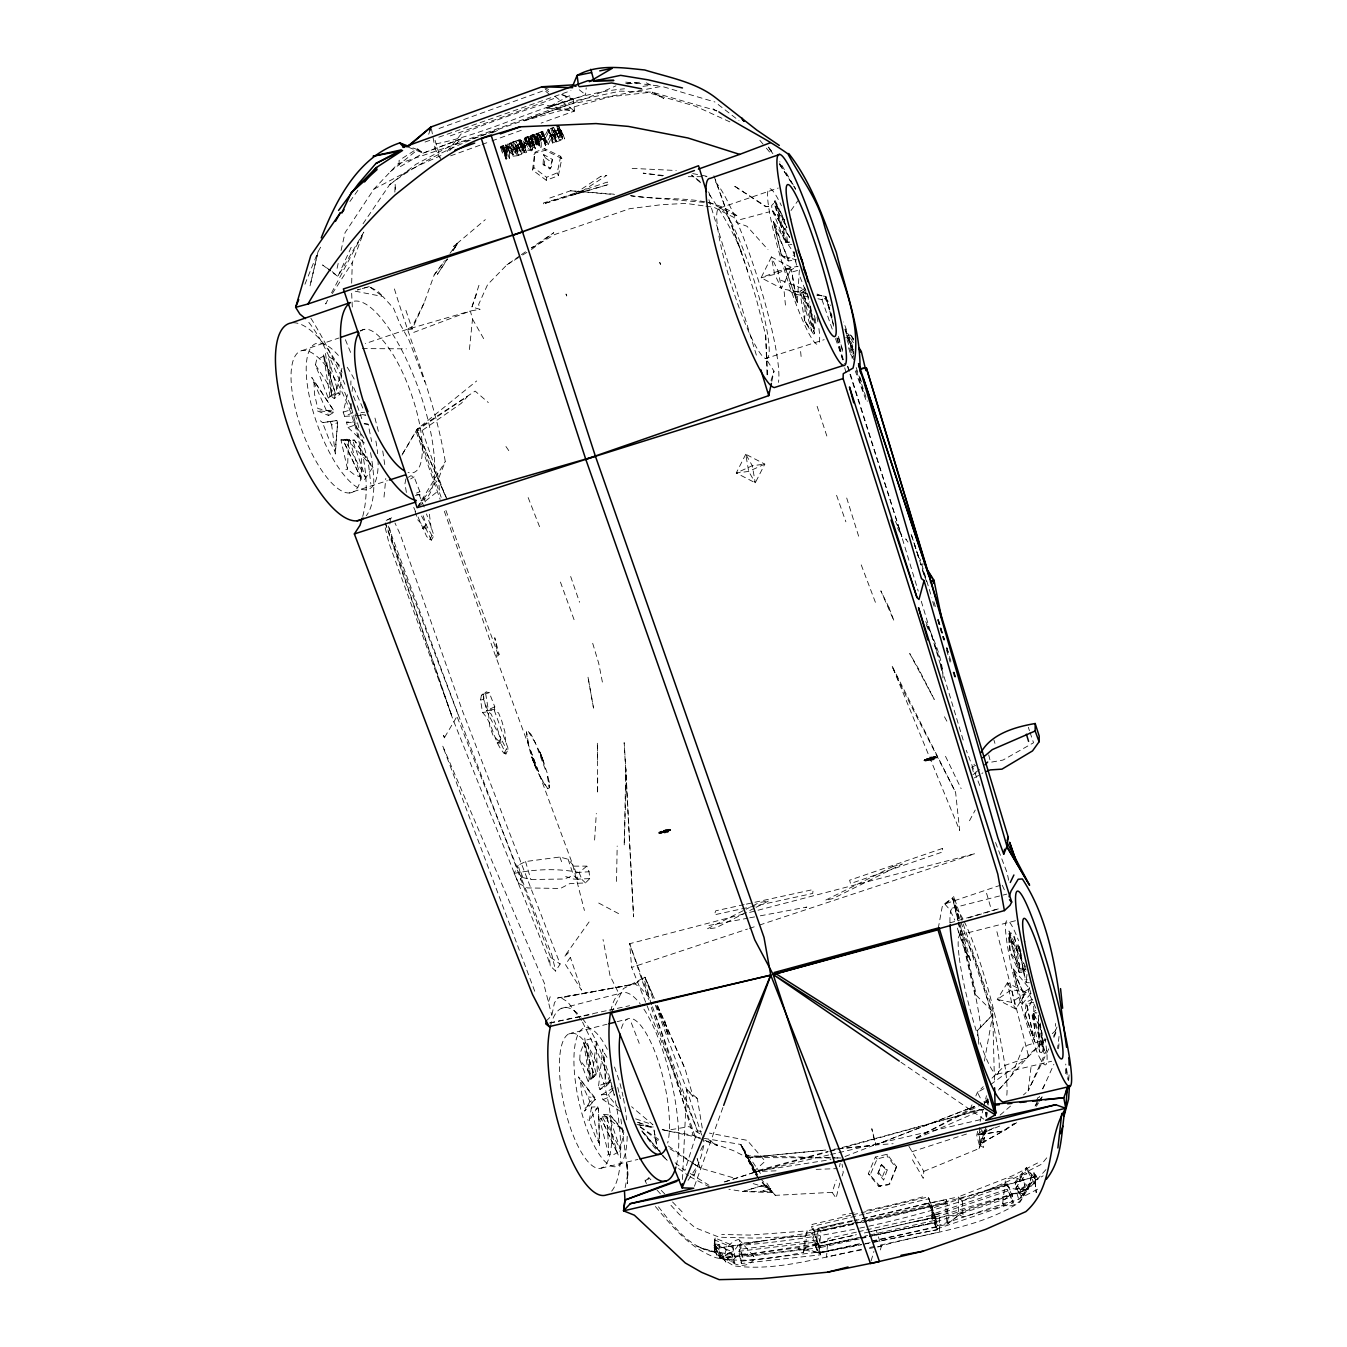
<?xml version="1.0" encoding="UTF-8"?>
<svg xmlns="http://www.w3.org/2000/svg" width="1347" height="1347" viewBox="0 0 1347 1347"><rect width="100%" height="100%" fill="white"/><g stroke="black" fill="none" stroke-linecap="round" stroke-linejoin="round"><path stroke-width="0.75" stroke-dasharray="5 3.75" d="M767.015 374.786L765.668 335.15L756.071 298.041L741.305 251.721L715.291 179.606M597.681 777.724L597.63 793.619L597.344 742.719L597.563 760.55M813.554 334.056L804.614 320.485L809.412 328.82L804.614 320.485L799.865 291.794L804.563 287.803M350.691 403.662L351.887 413.159L344.664 416.358L343.131 412.131L347.509 394.587M350.86 385.074L350.91 380.932M1065.679 1073.711L1065.78 1064.063M518.747 139.97L521.626 147.598L524.724 148.018L520.329 139.465L512.786 142.125L514.689 148.995L516.255 149.096L519.201 154.114L518.292 155.427L526.694 152.312L523.175 143.961L522.569 145.863L524.589 152.295L521.525 153.39L515.632 141.166L512.786 142.125L514.689 148.995L522.821 145.813L524.724 148.018L520.329 139.465L515.632 141.166M616.522 881.443L617.179 846.034M510.429 146.638L513.308 154.854L510.934 150.982L509.486 150.931L507.516 144.095L508.93 144.112L513.308 154.854L508.139 151.049L505.832 144.617L510.564 153.979A19.952 15.44 -2.9 0 0 513.392 156.168L517.433 155.73L514.823 148.928L512.55 149.669L505.159 144.853C509.974 159.013 506.657 160.158 502.616 146.352L503.559 145.476L506.051 152.262L505.041 153.12M1041.5 1030.573L1044.279 1050.559L1032.88 1014.106L1032.913 1012.338L1035.792 1010.317M1052.26 1033.671L1055.324 1030.842L1055.476 1023.484M507.398 152.144L505.159 144.853L507.028 146.604L506.96 151.689L509.368 158.525L506.203 159.62L501.555 146.486L506.859 158.542L506.135 159.114L504.081 152.514L506.96 151.689L504.081 152.514M440.772 159.401L435.165 148.894L435.283 144.028C499.754 131.198 558.247 94.559 624.537 88.801M543.077 164.199L543.683 154.652L552.354 159.384L551.462 166.876L549.963 168.931L543.077 164.199L550.704 168.274M351.668 283.19L352.291 262.497L363.791 232.122L337.844 276.438L328.668 269.568M505.445 145.476L512.55 149.669L505.445 145.476L504.553 151.083L506.859 158.542M715.089 1238.045L714.617 1251.885L716.621 1254.933L735.193 1256.903L732.734 1247.558L714.55 1239.88L715.089 1238.045L733.054 1245.588L733.391 1254.478L735.193 1256.903M394.839 192.116L395.142 183.882L395.513 191.796M579.799 1059.904L580.052 1053.472L584.026 1043.033L594.364 1076.32L588.218 1081.692L579.799 1059.904L593.623 1077.735M804.614 320.485L805.86 290.699M682.491 1179.467L686.633 1089.319L655.147 1004.744M505.647 742.012L504.839 731.589L501.875 721.302L498.609 712.984L494.282 710.307L508.29 748.932L505.933 753.983L500.831 743.241L493.069 735.395L489.887 726.942L488.254 711.738L483.607 699.362L483.859 693.974L486.2 691.988L489.247 692.678L494.787 706.805L494.282 710.307L486.452 710.593L482.916 693.857L486.2 691.988M832.042 318.111L825.711 296.407L817.562 295.077M1019.174 972.298L1008.92 933.488L1010.115 952.262L1019.174 972.298L1024.697 972.989M561.935 134.548L558.567 125.675L562.154 134.363L559.258 133.606L556.614 134.649L557.692 136.805L560.083 136.148L558.163 128.453L562.389 137.461L560.706 137.024L558.062 129.548L553.954 131.787L552.135 128.622L550.788 128.47L552.741 135.155L560.891 132.073L562.154 134.363M988.126 1105.096L988.344 1101.055L984.438 1102.553L988.344 1101.055L987.94 1104.927M532.553 170.008L533.85 167.634L534.692 152.868L535.702 151.841L544.626 148.625L560.672 156.353L561.817 158.525L558.365 175.699L546.242 180.262L532.553 170.008L534.692 152.868M620.9 1119.037L627.955 1173.355L627.365 1183.525L627.214 1162.613M799.36 269.939L797.306 302.536L784.863 266.437L797.306 302.536L791.261 269.754L785.385 268.962L798.114 266.218L791.261 269.754M594.599 840.057L596.317 813.436M531.745 135.306L534.271 142.546L541.258 147.21C536.14 144.718 542.656 130.541 535.365 134.161L537.015 140.627L539.019 141.469L536.914 143.253L532.873 135.205C527.233 137.596 536.594 130.002 536.51 141.486L535.382 141.957M552.354 159.384L549.963 168.931M1068.71 1079.839L1069.249 1072.465M986.576 1116.377L986.88 1112.302M987.503 1104.17L987.957 1098.058M1058.607 1048.757L1059.079 1042.629M325.503 353.436L331.598 396.456L334.275 398.628L339.882 394.351L341.784 370.24M351.129 403.696L350.641 409.858L343.131 412.131M352.123 391.388L352.628 385.225L363.858 410.414M543.986 165.782L545.232 157.767L543.683 154.652M1032.56 999.255L1026.161 1002.067L1025.101 1014.796L1034.765 1041.635L1033.57 1002.219L1026.768 1003.97L1033.553 1039.396M908.922 1146.331L923.806 1171.368L923.217 1178.305L910.74 1156.837M1002.74 1203.275L1005.401 1180.208C1010.839 1176.066 1019.477 1177.749 1024.04 1182.514L1024.831 1184.703C1027.913 1197.045 1015.234 1209.387 1003.515 1205.11L1002.74 1203.275C1005.283 1195.934 1015.436 1190.95 1022.727 1193.846L1023.552 1195.665M562.474 94.66L573.149 99.324L546.545 108.097L569.377 95.772L573.149 99.324L574.563 111.01L546.545 108.097L585.575 94.795L586.198 87.858M923.806 1171.368L978.983 1148.57L986.206 1126.227M669.779 829.314C670.469 831.89 650.938 833.793 663.97 832.581L671.008 829.786L663.6 832.665L658.616 833.103L664.155 829.701L671.008 829.786L667.674 832.429L659.828 833.557M384.013 497.094L385.798 478.438M670.688 830.594L665.654 830.291L660.081 832.564L668.87 830.223L659.39 833.423L663.229 830.644L663.6 832.665L667.287 829.954L670.705 829.937L665.081 832.513L667.287 829.954L658.936 832.294M859.521 1243.752L818.858 1252.794L805.068 1248.736L797.946 1248.837L818.858 1252.794L820.946 1231.158L818.303 1228.397L842.784 1222.537A957.38 716.133 -27.6 0 0 856.86 1219.793M469.413 349.58L472.511 319.087L470.372 311.022L406.171 329.695L365.29 343.603M986.745 1116.545L987.149 1112.673M389.889 523.949L390.529 518.275L392.499 517.383L387.768 519.891M524.943 140.492L525.212 137.579L523.107 141.031L526.441 149.887L531.425 150.813L535.348 148.844L532.082 140.475L533.361 148.372L531.189 149.938L528.26 148.658L524.943 140.492L526.845 143.775L532.149 142.647L532.688 141.418L531.358 141.048L533.361 148.372M525.178 147.631L526.222 144.937L530.112 143.068L534.49 144.904L530.886 138.32L528.327 139.667L530.297 147.059L534.49 145.813L531.88 138.438L528.327 139.667L530.297 147.059L528.327 139.667L530.886 138.32L530.061 136.805C519.033 133.084 532.637 154.602 525.734 137.394L524.353 138.219L525.077 139.212M1059.045 1036.415L1057.563 1048.538M543.565 203.835L543.683 202.825L607.935 184.674L607.362 182.047L543.565 203.835L607.935 184.674M598.59 1085.884L602.715 1049.111L606.352 1086.019L599.903 1089.504L598.59 1085.884L605.291 1083.224L604.332 1053.135L607.177 1057.681M741.422 1263.52L739.469 1249.326L817.259 1240.015L820.323 1251.919L820.407 1254.832L741.422 1263.52L738.526 1251.329L739.469 1249.326M1026.986 974.437L1026.027 982.586L1029.394 982.754M546.242 180.262L546.596 177.316L533.85 167.634M1030.977 1067.481L1028.148 1090.851L1023.467 1094.892M584.733 1038.082L590.138 1077.112L591.973 1077.465L596.401 1041.719M655.383 1206.525C672.557 1226.831 690.152 1248.585 716.082 1257.761C744.958 1263.604 774.677 1257.728 803.199 1252.508L805.27 1236.125L807.156 1230.905L842.784 1222.537M742.298 1257.054L740.446 1243.433L817.882 1233.953L820.592 1244.864L820.592 1247.524L742.298 1257.054L739.52 1245.403L740.446 1243.433M818.303 1228.397L815.743 1247.036L818.858 1252.794M986.61 1102.216L987.183 1098.125M541.258 147.21L541.157 140.223L538.665 133.505L541.747 131.652L542.757 131.299L545.097 137.781L544.239 138.825L546.613 142.748L549.963 136.805L548.633 129.177L554.29 141.486L555.688 141.721L553.162 135.087L551.007 134.986L552.523 143.035L555.688 141.721L553.162 135.087L550.452 136.098L552.523 143.035L551.007 134.986L547.842 129.43L552.994 141.587M985.213 1129.965L984.657 1133.703L979.32 1144.916L983.529 1147.526L984.371 1137.407L987.368 1127.271M546.175 1021.026L551.832 1015.52L554.408 1002.858L557.81 997.942L629.807 985.095L635.009 983.832L644.91 977.198L654.204 998.093M854.049 1220.82L928.79 1202.922L937.866 1226.763L937.428 1229.676L871.98 1242.641M648.917 1177.8L644.876 1181.252L647.84 1179.871L648.917 1177.8L653.026 1181.993M942.967 677.945C942.9 659.946 935.037 642.502 928.066 626.136M619.839 1151.853L623.829 1132.271L610.242 1115.097L603.153 1114.289L602.227 1116.73L620.277 1149.008L609.349 1116.983L610.242 1115.097L623.981 1131.143L603.153 1114.289M625.126 1187.734L627.955 1173.355M591.468 1107.099L589.279 1120.721L595.66 1137.154L599.499 1143.637L598.472 1108.53L597.799 1106.746L591.468 1107.099L599.668 1146.011L598.472 1108.53L592.68 1109.861M560.672 156.353L557.22 172.837L546.596 177.316M505.933 753.983L504.132 753.343C493.507 741.944 493.389 723.743 482.512 712.496L480.559 700.053L481.401 695.22L489.247 692.678M984.388 1061.066L992.773 1014.645L952.582 897.927L942.227 906.683L937.983 929.817M662.303 831.671L666.748 830.745L664.745 830.644L666.933 831.402L669.038 829.264L667.472 830.762L665.99 830.223L666.041 831.638M871.728 1241.042L946.975 1224.322L948.221 1217.503L946.655 1199.52L922.442 1204.622A957.38 716.133 -27.6 0 1 858.881 1219.389M560.672 132.427L554.206 134.447L556.092 141.048L557.119 140.677L553.23 135.407L550.788 128.47L553.971 127.931L559.342 139.886L562.541 138.842L561.059 130.373L561.918 132.006L564.679 138.792L556.53 141.856L554.206 134.447L561.918 132.006M405.868 478.892L404.959 483.674L406.811 495.023M839.501 1166.788L840.174 1163.269M527.452 147.143L528.495 144.819L525.212 137.579L527.94 136.636L524.353 138.219M517.13 140.829L521.878 140.98L520.077 140.644L520.329 139.465L522.821 145.813M508.56 147.278L507.028 146.604L509.57 153.238L509.368 158.525M771.797 381.369L774.003 371.183L765.652 358.1M525.279 150.292L524.589 152.295L522.569 145.863L524.135 145.51L516.255 148.069L518.292 155.427L516.356 148.372L522.703 146.099L523.175 143.961L526.694 152.312M924.328 759.691L933.926 758.9L927.359 760.264L924.901 759.573L935.222 757.384C898.819 768.278 956.421 750.498 929.935 759.876L924.025 760.516L929.817 756.997L936.822 757.098L933.37 759.826L925.002 761.072M936.502 757.923L929.464 758.479L926.18 760.718L932.276 757.469L934.666 757.822L931.821 758.984L929.582 758.209L925.642 760.23L933.808 758.832M337.104 268.306L338.855 260.392M341.06 250.508L345.034 232.711L373.91 189.119L397.702 163.997L497.565 130.272M562.541 138.842L561.059 130.373L564.679 138.792M702.359 1137.053L704.329 1143.014L701.484 1155.423L694.277 1175.072L690.422 1176.47M317.976 251.872L310.029 285.901L317.673 253.556M315.451 364.835L316.579 360.036L323.684 356.012L335.218 393.004L328.247 398.089L315.451 364.835L333.955 393.324L335.218 393.004L323.347 354.261L330.066 397.18M984.068 1135.134L985.347 1129.796M839.787 1183.053L836.083 1198.173L832.126 1192.331L836.251 1180.039M977.703 1131.312L976.727 1135.268L979.32 1144.916L1019.73 1120.906M980.128 1121.428L983.057 1109.574M983.529 1107.588L986.459 1095.734M334.275 398.628L341.953 368.236L334.224 359.784L327.843 356.315L338.282 393.004L339.882 394.351M362.73 516.423C372.277 479.734 360.154 441.9 351.045 406.356C337.019 377.093 327.574 345.186 306.746 319.761M401.995 455.101L417.233 429.104L476.67 380.965M984.472 1130.217L979.117 1143.957L1003.869 1130.874L1015.47 1123.28M444.409 737.685L443.601 735.428L444.998 739.217L444.409 737.685L458.081 714.55L385.326 523.023M853.358 342.727L850.109 337.339L850.715 335.016L847.398 335.302M607.211 1118.178L617.33 1152.729L612.969 1154.935L608.659 1154.278L599.701 1119.593L601.082 1118.229L607.211 1118.178L608.659 1154.278L607.43 1155.154M946.655 1199.52L945.611 1203.157L946.975 1224.322L962.751 1212.047L946.975 1224.322M496.134 657.723L497.514 652.958L494.753 637.72L499.131 654.373L496.134 657.723L443.634 509.267M1029.495 987.536L1028.451 991.19L1029.293 994.069L1035.91 1008.28M871.122 1260.859L873.917 1251.38M880.315 1249.949L881.443 1246.16L876.24 1230.35L872.284 1231.225M1027.037 979.235L1026.027 982.586L1018.517 944.853L1022.137 954.366M877.89 1173.389L881.595 1164.633L887.269 1169.886L883.666 1179.955L877.89 1173.389L881.595 1164.633L880.416 1165.963M511.237 142.715L517.433 155.73L513.19 150.258L511.237 142.715L507.516 144.095C506.708 155.427 518.881 150.308 511.237 142.715L508.93 144.112L510.934 150.982M771.023 380.544L774.003 371.183M896.142 1167.883L896.513 1166.738L887.134 1154.244L875.382 1157.056L868.327 1173.692L878.497 1186.151L889.761 1184.165L896.142 1167.883L887.202 1156.298L887.134 1154.244M519.79 255.795L506.91 264.82L487.631 284.571L478.656 304.405L479.919 309.322L471.955 306.964L480.071 281.809M428.7 134.245L429.895 130.592M364.582 479.566L372.479 467.695L354.345 440.065L346.667 439.257L345 440.216L365.357 477.208L352.796 440.621L345 440.216M842.111 1175.948L843.256 1172.395L842.077 1164.162M1018.921 1193.375L1034.496 1183.542L1035.809 1179.618L1026.33 1167.546L1015.066 1182.077L1020.454 1190.108L1018.921 1193.375L1015.217 1183.996L1026.616 1169.263L1026.33 1167.546M523.107 141.031L525.549 143.557L529.085 143.472L531.189 149.938L529.085 143.472L525.902 142.109M548.583 1001.461L550.94 994.642M471.955 306.964L477.73 290.598M881.426 1164.869L885.535 1169.196L882.184 1177.295L883.666 1179.955M424.137 302.923L412.233 326.715L406.171 329.695L412.182 329.055L424.137 302.923L434.189 274.94L443.938 261.621M694.429 1186.286L723.676 1105.382M528.327 139.667L531.964 138.657L528.445 139.97L530.061 146.52L531.004 145.628L529.27 138.926L530.061 136.805L532.435 143.27M1024.831 1184.703L1024.09 1186.724C1018.652 1190.933 1009.913 1189.233 1005.384 1184.4L1004.626 1182.211M926.147 759.809L929.161 759.321L930.811 757.519L929.464 758.479L929.935 759.876L931.265 759.422L928.117 758.26L932.36 758.883L930.676 758.395M933.05 758.344L932.023 757.435L929.952 758.378M1020.992 1195.631L1015.705 1187.919L1026.919 1173.203L1021.11 1176.301L1015.857 1189.856L1018.787 1199.453L1030.404 1184.569L1018.787 1199.453M880.366 1186.64L870.078 1175.039L877.15 1158.942L887.202 1156.298M418.361 505.984L438.381 478.976L445.268 461.55C435.418 401.238 411.172 344.647 393.61 286.254M304.944 284.251L317.37 253.455M506.994 147.631L507.465 146.453L509.57 153.238M537.419 141.199L535.365 134.161L542.757 131.299L545.097 137.781L543.279 138.421L545.535 145.594L548.195 144.701L551.041 138.421M588.218 1081.692L589.262 1079.183L583.487 1040.793L594.364 1076.32L589.262 1079.183M896.513 1166.738L889.475 1183.525L887.942 1184.939L878.497 1186.151M972.012 1104.826L968.948 1111.915L980.145 1109.541M975.851 1095.953L977.4 1092.4L983.243 1086.692M548.195 144.701L545.838 137.748L548.768 131.383L549.694 131.08L551.007 134.986M1035.372 1105.685L1039.497 1096.34M1042.797 1088.864L1053.859 1064.315M1048.808 1048.808L1028.148 1090.851L1046.434 1050.458M1053.876 1037.426L1057.243 1029.832M990.55 1084.621L1027.172 1057.765L1028.283 1055.29L1046.131 1039.328L1023.501 1046.484L1011.378 1076.152L997.824 1090.801L1027.172 1057.765L1046.131 1039.328M1055.324 1030.842L1057.025 1027.02M1031.735 1000.989L1025.101 1014.796L1024.966 1013.5L1034.765 1041.635L1026.161 1002.067M589.717 878.598L585.49 882.925L569.747 883.632L560.386 888.464L527.452 887.926L518.696 883.346L521.609 877.267L518.124 865.279L525.549 861.541L559.83 857.029L568.08 859.218L573.873 866.138L577.829 879.136L589.717 878.598L589.094 871.762L586.871 866.121L573.873 866.138M978.983 1148.57L984.371 1137.407L979.32 1144.916M518.696 883.346L514.184 873.395L518.124 865.279M512.786 142.125L515.733 141.401L519.673 150.561L522.67 148.456L520.363 141.991L520.767 143.961M803.199 1252.508L805.068 1248.736L807.156 1230.905L749.858 1235.081L721.689 1234.475M611.336 1012.978L623.408 988.614L644.91 977.198L654.12 998.228M700.625 1150.49L704.329 1143.014M351.197 247.326L337.844 276.438L332.153 271.639M1053.522 1036.348L1057.075 1029.293M504.132 753.343L506.354 749.033L486.452 710.593L494.787 706.805M1035.86 1101.728L1038.722 1096.189M1042.527 1088.814L1044.43 1085.126M327.607 300.263L325.637 303.951L327.86 300.499M331.514 292.905L363.791 232.122M930.457 759.27L930.019 760.095L932.276 757.469L929.582 758.209L935.845 756.543M505.798 151.958L503.559 145.476L502.027 146.756C506.186 153.07 499.754 154.72 506.051 152.262M969.486 820.744L975.262 810.018M688.064 1180.359L698.015 1164.987M547.875 130.238L544.39 136.367L546.613 142.748M418.008 516.928L426.679 536.577L431.343 540.164L433.953 535.5L426.511 513.948M589.952 1101.476L584.564 1111.073L595.273 1099.556L578.503 1076.893L589.952 1101.476L595.273 1099.556L585.103 1108.312L581.87 1094.555L580.254 1079.486L594.852 1097.603L588.42 1096.997M318.161 251.535L322.219 244.447M388.189 526.088L456.431 709.97L550.586 957.33L549.525 959.115L550.25 965.9L555.654 971.086L560.133 964.031L461.819 709.196L400.227 534.405L394.974 522.973M402.702 453.501L417.233 429.104L475.154 391.101L488.321 402.551M429.575 539.676L431.983 535.668L433.953 535.5M597.799 1106.746L589.279 1120.721L587.612 1119.845M417.115 507.667L445.268 461.55M1036.365 1106.308L1038.503 1102.89M1039.564 1101.173L1042.78 1096.037M332.305 293.595L352.291 262.497M447.372 258.826L437.421 274.317L447.473 259.129M452.895 250.205L457.323 243.319L453.585 246.434L485.307 219.645M453.063 250.694L457.542 243.942L452.626 250.458M589.06 921.971L564.241 956.808L570.539 950.628M363.033 223.77L389.586 184.758L415.903 164.3L451.801 145.156L575.893 100.604L620.125 91.125L652.167 92.152L716.806 110.707M610.78 1079.536L606.352 1086.019L611.218 1080.58M791.009 210.536L797.71 200.956M929.161 759.321L928.554 760.163L929.632 759.22M871.307 1231.461L915.404 1221.443L953.592 1215.146L1026.734 1189.755L1036.264 1176.285L1033.89 1172.075L1036.23 1192.667L1033.89 1172.075L1037.83 1179.096L1043.134 1175.813M349.9 201.511L359.279 188.361M450.016 253.303L457.323 243.319M1035.052 1106.089L1037.56 1102.738M1038.823 1101.055L1042.595 1096.003M434.189 274.94L445.251 260.257M534.271 142.546L532.52 142.361L530.634 135.677L533.867 134.515L536.51 141.486L533.968 134.734L532.873 135.205C543.279 157.414 527.115 134.649 538.716 135.66L541.258 142.412M522.703 146.099L523.697 144.803M531.004 145.628L528.933 138.236L530.061 136.805M663.111 831.335L664.526 830.375L662.32 832.934L664.862 832.244L662.657 831.486M447.153 151.436L461.179 133.942A766.275 518.309 -7.1 0 1 543.026 104.477L574.563 111.01L541.124 123.116M1030.91 993.362L1022.087 1004.205L1021.11 1001.68L1023.804 994.456L1013.348 968.931L1029.445 988.631L1030.91 993.362L1023.804 994.456L1022.087 1004.205L1013.348 968.931L1017.591 987.469M1046.737 1157.848L1041.551 1164.212L1009.223 1180.763L962.263 1200.884L958.188 1196.927L922.442 1204.622M1045.946 1169.617L1028.401 1189.317L1032.172 1173.54L1027.542 1189.468L1020.201 1201.928C977.737 1229.457 925.507 1232.589 878.042 1246.851M533.917 154.753L535.399 152.935L545.333 150.308L561.817 158.525M978.831 1044.279L977.518 1030.489L992.773 1014.645L994.507 1083.56M932.023 757.435L925.187 760.752C926.483 758.883 932.983 758.226 930.878 759.237M928.824 760.196L930.726 758.58M501.555 146.486L502.616 146.352L504.553 151.083L506.859 150.712L504.148 150.308L502.027 146.756L500.545 146.554L502.465 153.356M663.97 832.581L666.361 830.83M431.343 540.164L425.989 528.765L422.301 528.714L426.123 524.454L423.194 515.749M497.11 742.904L499.468 742.214L500.916 738.897L500.831 743.241L497.11 742.904L500.916 738.897L494.921 722.059L490.998 713.893L488.254 711.738L482.512 712.496M977.518 1030.489L992.773 1014.645M1014.527 936.451L1020.066 969.2L1025.488 969.47M529.085 143.472L532.688 141.418M449.561 150.578L461.28 138.842L423.211 153.12L399.099 167.348L399.099 160.394L417.284 148.692L423.211 153.12L461.28 138.842M620.731 1111.645L602.968 1099.607L601.469 1094.842L608.575 1094.269L612.952 1089.942M934.666 757.822L936.182 757.351L932.208 758.799M992.015 1078.139L1005.165 1065.292L1027.172 1057.765M805.371 290.009L801.819 292.973L814.615 333.837L810.17 303.866M533.244 147.699L534.271 146.772L532.082 140.475M758.664 1178.541L753.579 1171.654L765.163 1161.198L747.231 1140.353L709.381 1133.08M538.531 133.201L541.157 140.223L542.134 139.549L539.642 132.713L541.056 132.191L545.99 144.584L545.316 145.19L543.279 138.421L545.838 137.748L537.015 140.627M932.377 758.327L934.38 756.694L931.299 758.782M804.428 290.699L801.819 292.973L804.816 290.43M599.903 1089.504L611.892 1079.099M981.407 1131.227L976.727 1135.268L1003.869 1130.874L1013.584 1123.667M1000.097 1115.08L1011.008 1105.651M817.983 298.781L821.956 299.606L825.711 296.407L832.059 316.41M328.247 398.089L333.955 393.324M408.293 477.343L410.818 475.727L414.068 476.872L419.877 491.706L420.011 494.534L415.381 495.477M550.452 136.098L551.883 134.919M514.184 873.395C535.921 869.017 557.692 868.259 579.075 872.469L586.871 866.121M1000.568 885.181L943.725 904.342L952.582 897.927L958.912 920.153M390.31 171.726L417.637 149.685L423.211 153.12L407.164 146.739M418.698 506.405L439.425 489.954L438.381 478.976M531.425 249.565L553.802 232.677L531.392 247.781M502.616 146.352L506.337 155.646L503.509 147.85M665.654 830.291L661.242 833.136L663.229 832.042M667.203 830.712L668.398 829.87M521.39 254.667L526.222 251.266M523.528 151.184L520.363 141.991L522.299 150.544L524.286 151.117L521.693 144.247L520.026 143.22L515.952 145.173L517.989 151.925L514.318 142.277L516.255 149.096M445.992 497.195L416.93 430.316L422.116 430.501L461.213 403.376L467.594 396.321L416.93 430.316L441.176 497.312M1020.454 1190.108L1035.809 1179.618L1026.616 1169.263L1034.496 1183.542M758.9 1178.339L753.579 1171.654L751.66 1165.155L752.451 1164.616L745.127 1153.891L748.663 1157.292L745.514 1155.743L757.132 1175.123M927.359 760.264L928.74 759.338M932.09 758.277L933.454 757.384M389.586 184.758C456.145 133.639 540.989 120.001 615.916 85.838M979.673 769.659L973.746 773.431L971.591 765.921L974.521 764.204M591.973 1077.465L597.344 1074.064L596.283 1042.224L590.811 1038.773L586.602 1039.968L596.25 1073.812L597.344 1074.064M506.91 264.82L520.919 256.098M522.67 255.021L529.674 250.66M1029.445 988.631L1023.282 992.436L1013.853 971.978M328.584 415.516L333.904 412.249L333.517 410.263L311.763 377.413L328.584 415.516L316.882 410.7L333.904 412.249L317.757 408.495L314.541 394.267L313.885 380.713L333.517 410.263L326.799 410.397M1032.88 1014.106L1035.809 1012.355M410.616 478.943L414.068 476.872M531.56 248.134L554.711 234.53L629.723 208.667L661.747 204.66L685.876 203.414L703.892 205.889M974.302 777.926L982.889 772.875M525.65 138.202L528.142 145.156L529.96 144.078L528.361 137.377L525.212 137.579M601.469 1094.842L615.562 1086.642M983.95 1088.645L977.4 1092.4L981.104 1099.489M714.769 1252.121L713.961 1245.369L720.19 1258.401L714.769 1252.121L696.753 1246.278L707.343 1250.757L714.769 1252.121L715.796 1251.548L714.331 1244.241L721.891 1253.266L725.831 1262.055L714.331 1244.241L715.409 1248.585L720.898 1258.3L796.818 1250.134L832.598 1239.947L856.406 1234.711M661.192 833.018L665.654 831.671M596.25 1073.812L590.138 1077.112L588.403 1046.434M422.301 528.714L424.541 527.519L426.123 524.454L425.989 528.765L417.738 519.807L413.765 507.381M916.128 1137.861L976.423 1105.82M983.731 1101.947L989.22 1099.034M373.91 189.119L419.523 165.058L444.291 154.08M1037.594 1189.199L1018.349 1199.217L997.235 1207.518L963.105 1216.897L958.761 1214.455L958.188 1196.927L1012.675 1175.695L1038.049 1162.747M535.348 148.844L532.84 142.092L528.108 143.792M338.282 393.004L331.598 396.456L329.796 363.286M805.304 288.393L800.152 291.053L811.685 330.806L807.678 293.697M972.938 774.576L976.238 772.875M916.246 1137.979L982.788 1103.883M984.64 1102.94L988.344 1101.055M754.219 908.265L715.998 927.814L707.04 928.975L744.268 910.151M756.054 907.339L768.8 900.823L759.152 902.625L746.12 909.208M481.401 695.22L483.859 693.974M972.046 767.083L975.649 765.298M386.168 520.43L390.529 518.275M1038.301 1015.133L1039.682 1052.007L1032.324 1016.867L1032.189 1014.981L1036.954 1012.708M930.036 759.119L927.628 759.742M533.968 134.734L531.863 135.525L538.16 140.408L540.45 147.496M994.035 1127.793L978.983 1134.595L1003.869 1130.874M491.908 132.983L499.518 129.615M1036.146 1179.837L1037.83 1179.096M916.6 1138.518L983.832 1109.187M416.577 493.069L419.877 491.706M602.968 1099.607L609.4 1096.997L618.458 1108.009M538.867 140.155L532.873 135.205M729.872 121.887L695.49 106.211L647.856 92.556L610.242 96.765L524.168 120.775L569.579 104.308L661.697 86.309L714.954 102.002M520.077 142.193L521.693 144.247L517.568 144.584L516.608 142.799M999.642 1126.109L976.727 1135.268L984.657 1133.703L980.667 1129.123M524.168 120.775L539.911 114.512M518.241 148.237L521.626 147.598L518.747 140.206L520.077 140.644M844.973 1156.517L873.445 1145.405L842.481 1148.385M336.817 420.533L322.556 422.655L330.183 442.287L335.134 451.413L337.626 422.655L335.336 454.023L331.665 424.962L337.626 422.655L336.817 420.533L322.556 422.655L320.401 420.82M577.829 879.136L573.536 875.415L564.275 879.002L530.853 879.54L521.609 877.267M875.297 1144.967L974.689 1106.342L875.92 1144.832L871.795 1128.702L875.297 1144.967L893.128 1143.704M558.281 130.019L553.566 131.147L559.493 130.676L562.389 137.461L558.163 128.453L560.083 136.148M556.614 134.649L553.971 127.931L552.135 128.622L554.375 135.609M413.748 332.389L470.372 311.022L479.919 309.322M545.838 137.748L543.413 138.657L545.535 145.594L543.279 138.421M439.021 128.504L544.558 90.35L551.024 95.738M450.622 155.831L480.121 145.173M482.091 144.449L489.971 141.603M491.924 140.896L523.411 129.514M669.51 830.324L667.472 830.762M450.235 135.895L554.257 98.415M503.559 145.476L500.545 146.554L502.599 153.12M545.99 144.584L541.056 132.191L542.774 131.585M550.788 128.47L553.668 127.426M507.162 151.403L508.139 151.049M549.946 136.047L550.957 135.677L554.29 141.486M352.796 440.621L354.345 440.065L373.068 467.527L346.667 439.257M1026.734 1189.755L1027.542 1189.468L1016.109 1188.391L1026.734 1189.755L933.825 1217.469L868.815 1231.983M355.153 424.962L354.227 421.948L346.364 422.167L348.048 427.487L355.153 424.962L365.576 440.469M425.046 142.024L430.956 139.953M438.836 137.175L570.943 90.653M549.812 198.026L570.539 190.786L613.878 194.17M1020.066 969.2L1009.391 933.319L1010.957 932.781L1013.887 937.108L1021.767 956.202M301.981 350.607L338.922 337.996M360.306 330.705L364.195 329.375M719.534 208.095L778.229 188.058M936.771 1228.986L1013.129 1202.938L1012.843 1200.632L1007.253 1189.182L931.602 1214.438L936.771 1228.986L931.434 1216.425L1008.011 1190.849L1013.129 1202.938M558.264 137.849L560.706 137.024M543.195 139.196L542.134 139.549L539.642 132.713M936.451 1226.09L1012.843 1200.632M528.95 136.569L527.654 137.007L529.96 144.078M675.133 1162.764L684.95 1170.391L697.409 1130.79L631.676 967.415L747.433 929.06M749.437 928.403L757.418 925.743M759.405 925.086L974.959 853.661L745.413 913.519M936.199 1221.763L1012.473 1196.607L1012.237 1194.435L1006.866 1183.407L931.451 1208.461L936.199 1221.763L869.27 1236.681M724.871 1181.875L754.876 1172.159L827.782 1152.022M911.801 1151.769L969.47 1133.063M935.963 1219.136L1012.237 1194.435M508.93 144.112L510.715 143.54L512.096 145.931M349.328 492.968A75.23 25.963 70.1 0 0 338.265 384.804A75.23 25.963 70.1 0 0 291.609 387.296A75.23 25.963 70.1 0 0 349.328 492.968L387.364 480.694M765.685 358.538A78.867 11.483 72.4 0 0 742.904 248.69A78.867 11.483 72.4 0 0 720.258 242.83A78.867 11.483 72.4 0 0 765.685 358.538L824.179 339.663M930.373 758.361L932.865 757.553M665.923 830.981L663.701 831.15L666.428 830.426M724.248 1181.942L755.347 1172.058L740.766 1144.462L695.237 1136.868L662.152 1129.695M541.157 140.223L538.665 133.505L535.365 134.161L537.099 134.717L538.884 143.304L537.453 143.759L534.692 136.754L532.991 136.165M853.678 339.259L850.967 335.403L847.01 335.874L849.351 340.589L853.678 339.259L850.715 335.016L853.712 340.101M832.126 1192.331L775.384 1195.345L772.572 1192.634L742.955 1191.506L764.22 1184.922L772.269 1192.651L765.399 1185.663L771.848 1191.152L742.955 1191.506L728.912 1189.266M968.375 917.93L1000.114 908.333M742.955 1191.506L764.709 1185.006L762.234 1182.38L771.848 1191.152L766.224 1181.993M949.803 922.931L999.996 908.282M989.304 1189.856L1036.264 1176.285A3501.122 2681.961 -83.6 0 1 863.831 1221.409M797.525 270.461L791.985 272.027L795.993 300.128M829.819 1151.449L835.898 1149.782M837.918 1149.21L981.71 1109.473L838.373 1148.536M760.449 1173.473L740.766 1144.462L753.579 1171.654L828.27 1151.281M830.291 1150.725L836.352 1149.075M740.429 219.561L769.272 211.849M743.392 914.057L629.638 943.708L631.676 967.415M805.388 907.457L806.802 907.087L759.91 915.893M561.228 1008.432L620.378 993.261M952.312 908.097L1006.781 894.122M568.771 1033.94L607.076 1024.225M617.145 1021.666L627.231 1019.123M959.738 934.852L1015.554 920.708M559.493 130.676L561.867 137.647L558.163 128.453M848.576 347.795L850.428 353.773L853.779 352.948M852.028 1221.291L811.618 1230.973L818.791 1253.165L861.743 1244.662M866.138 1219.927L811.163 1233.094L817.747 1252.777L818.791 1253.165L859.857 1244.056M868.175 1219.439L929.245 1204.807L937.428 1229.676L863.141 1244.022M601.149 1168.169L637.889 1159.447M997.117 1074.199L1051.653 1061.251M850.698 1215.314L811.955 1224.49L819.027 1246.43L867.805 1236.512M852.735 1214.826L928.184 1196.927L936.906 1222.453L869.842 1236.091M864.252 1214.085L811.5 1226.595L819.027 1246.43L867.62 1235.502M866.289 1213.596L929.194 1198.662L936.906 1222.453L869.286 1235.974M828.641 1154.985L754.876 1172.159L756.694 1175.308M830.695 1154.514L836.841 1153.083M838.895 1152.611L982.333 1119.205M761.678 1241.075L715.409 1248.585L713.961 1245.369L720.898 1258.3L813.975 1244.241L832.598 1239.947M480.559 700.053L483.607 699.362M869.64 1235.031L936.468 1219.995L928.184 1196.927M853.644 1223.817L820.946 1231.158L845.226 1225.922A989.136 834.753 -34.3 0 0 853.072 1224.44M855.699 1223.362L861.827 1221.982M863.865 1221.527L945.611 1203.157L921.331 1208.831A989.136 834.753 -34.3 0 1 868.781 1221.258M856.372 1232.168L827.984 1238.516L826.536 1257.037L861.44 1249.309M858.393 1231.714L864.471 1230.35M866.508 1229.895L939.482 1213.58L939.482 1232.017L877.874 1245.672M813.975 1244.241L856.625 1234.711M820.592 1247.524L859.133 1238.937M861.171 1238.499L867.249 1237.135M872.166 1241.328L937.866 1226.763M869.657 1247.49L875.819 1246.127M864.336 1232.96L870.297 1231.663M744.133 904.612L715.728 910.808L714.348 914.832L812.729 893.448L813.133 889.559L746.171 904.174M664.037 831.722L669.324 830.779M549.812 1022.962L590.727 1014.106M592.781 1013.668L607.093 1010.57M609.147 1010.132L615.276 1008.802M617.33 1008.364L629.605 1005.704M915.404 1221.443L933.825 1217.469M549.812 1023.013L592.68 1014.123M663.953 831.217L666.748 830.745M665.553 831.166L660.754 832.665L665.266 831.503M818.05 1246.228L867.232 1236.394M863.797 1244.258L869.926 1243.045M817.747 1252.777L861.087 1244.409M861.423 1249.982C819.195 1257.307 776.899 1271.72 733.593 1265.826L721.352 1258.098L713.961 1245.369M869.438 1248.45L875.432 1247.305M877.436 1246.918L881.443 1246.16M708.943 925.456L747.922 918.183M749.707 917.812L758.193 916.263M629.807 985.095L557.81 997.942M536.173 144.011L534.692 136.754L538.851 144.819L538.884 143.304M662.387 1129.493L665.923 1130.52L689.125 1126.614L704.161 1136.733M757.738 1175.173L752.451 1164.616L753.579 1171.654L830.998 1159.582M932.444 758.597L934.481 758.294M536.561 133.824L538.665 133.505L536.561 133.824L539.019 141.469L537.099 134.717L538.648 135.441L534.304 137.293M642.99 86.326L651.207 85.231L644.253 81.83M516.255 148.069L518.09 154.619L516.255 148.069L517.787 147.867L515.665 144.718L517.989 151.925M742.584 1254.815L820.592 1244.864M789.696 237.257L771.865 209.189L785.183 242.14L789.679 242.039M738.526 1251.329L817.242 1241.951L820.407 1254.832M741.709 1261.162L820.323 1251.919M845.478 337.828L850.109 337.339M920.287 564.241L923.52 563.922M834.231 1149.176L840.427 1148.587M838.255 1148.806L873.445 1145.405M625.766 83.43L642.199 82.015M360.979 412.536L364.616 412.283M340.959 439.897L349.496 439.358L361.821 480.357L343.148 440.233L340.959 439.897L347.543 469.345L353.857 474.329L360.558 477.107L343.148 440.233L349.496 439.358L348.452 440.317L347.543 469.345L345.842 469.328M344.664 416.358L354.261 415.785M356.18 415.667L365.778 415.112L355.861 413.714M576.314 872.502L589.094 871.762M805.27 1236.125L754.892 1238.129L719.197 1237.219L695.136 1227.706L679.292 1214.354L669.341 1203.578M627.13 83.834L637.03 83.261L661.697 86.309M506.354 749.033L508.29 748.932M662.387 832.177L659.171 832.261L660.081 832.564M753.579 1171.654L776.529 1170.812M816.198 1169.381L837.076 1168.624M541.814 757.654L544.121 763.311L539.894 752.047L547.151 772.875L549.239 782.624L549.374 787.776L547.774 788.719C535.651 772.572 528.613 751.98 526.458 732.027L528.091 731.118L531.206 734.62L541.376 755.566M534.102 762.368L531.779 756.677L536.039 767.975L532.014 757.132M1024.68 970.901L1019.224 970.985L1008.869 935.997L1009.071 945.83M784.678 221.076L775.182 200.535L787.035 242.713L787.978 244.363L791.851 244.346M688.233 176.676L706.99 176.676M362.309 348.604L406.424 348.839M830.779 1157.949L747.534 1157.544L751.66 1165.155M832.85 1157.965L839.097 1157.982M416.644 494.484L420.011 494.534M1019.561 968.779L1024.747 968.897M745.514 1155.743L834.938 1157.848M837.026 1157.898L841.185 1157.999M602.227 1116.73L609.349 1116.983M632.164 168.375L676.261 170.513M785.183 242.14L789.123 242.325M585.49 882.925L581.904 879.456L573.771 879.069L565.673 876.577M833.423 324.172L825.711 296.407L816.787 295.195M667.304 831.217L668.668 831.301M494.938 709.633L488.203 709.128L485.812 694.547M630.396 195.45C665.687 202.151 708.118 192.301 738.072 216.581L710.576 202.926L631.154 196.039M570.539 190.786L614.434 194.591M715.796 1251.548C688.99 1249.477 672.086 1223.901 656.797 1204.706M346.364 422.167L356.265 423.126M364.195 423.884L368.152 424.254L371.654 441.513M625.682 82.116L637.03 83.261M719.045 1244.476L713.893 1243.921L731.926 1251.649L732.145 1260.22L734.805 1262.846L731.606 1253.636L719.045 1244.476L720.19 1257.441L734.805 1262.846M663.499 175.497L643.209 173.157L665.317 176.289M665.906 831.722L664.223 831.267M504.586 149.803L506.859 150.712M705.895 206.175L713.91 207.27L734.216 217.591L736.371 222.356L747.013 226.279L767.975 249.599M733.391 1254.478L714.617 1251.885L714.55 1239.88L716.621 1254.933M638.949 1124.829L653.48 1127.186L657.454 1149.042L642.014 1130.638M807.375 293.393L783.92 289.251L785.436 305.079M364.178 423.598L368.152 424.254M931.366 759.136L932.713 759.371L931.821 758.984M806.87 293.478L789.022 290.38L794.057 293.865L808.015 296.744M665.923 1130.52L693.082 1135.252L698.958 1138.35M692.678 173.595L707.023 176.289M355.221 291.205L382.868 296.525L393.61 308.345L399.84 323.718L409.067 340.286L424.861 382.026M701.4 1131.547L697.409 1130.79L652.47 1006.731M527.266 142.967L529.118 143.809M636.878 1124.492L652.739 1127.658L638.377 1122.388M666.496 831.537L666.933 831.402M417.637 149.685L412.249 147.648M695.136 1164.583L700.154 1168.051L735.513 1178.44M753.175 1183.626L770.854 1188.812L762.924 1190.664L772.572 1192.634L765.399 1185.663M927.022 758.799L928.319 759.186M532.84 142.092L531.526 141.671C528.916 144.365 535.853 157.498 530.701 142.513M531.863 135.525L533.345 135.996M556.9 126.264L558.5 127.089L557.776 125.995M635.666 1118.852L652.992 1124.779L631.608 1106.712M637.299 1122.287L652.739 1127.658M702.831 1139.613L695.237 1136.868L651.275 1007.438M704.734 1140.286L733.189 1150.54L747.501 1157.696L740.766 1144.462L757.098 1174.887L740.766 1144.462L747.181 1157.629L825.846 1150.018L747.534 1157.544L755.381 1171.907M732.145 1260.22L717.732 1254.798L720.19 1257.441M780.957 280.26L805.641 289.689M817.04 294.05L822.731 296.222L830.51 305.466M885.535 1169.196L887.269 1169.886M706.384 1141.296L717.53 1145.725L705.828 1137.845M544.003 87.555L551.782 90.687M561.497 94.61L573.149 99.324M660.939 831.587L662 832.008M701.703 1135.066L686.633 1089.319L693.032 1096.525L697.342 1098.462L702.444 1129.224M692.829 1174.382L694.277 1175.072M689.984 1176.739L710.627 1187.583M598.708 903.046L618.963 913.822M539.019 141.469L537.099 134.717L539.204 144.752L537.453 143.759L534.692 136.754L536.914 143.253M521.626 147.598L519.201 140.509M700.592 182.771L691.567 175.043L700.726 181.997M541.056 132.191L544.39 136.367L543.228 136.148L541.747 131.652M739.621 1240.183L738.442 1239.476C732.111 1241.126 725.646 1247.137 725.107 1253.838C729.586 1265.843 747.299 1270.036 754.32 1258.721L753.966 1256.633L739.621 1240.183C739.149 1246.901 732.6 1252.979 726.252 1254.579L725.107 1253.838M716.52 111.094L713.051 108.972L716.537 111.245M690.119 1173.456L708.926 1185.192M669.998 1148.755L700.002 1167.883L697.106 1158.605M640.179 1126.749L660.03 1140.303M900.975 1062.261L983.882 1119.172M330.554 270.528L322.556 264.972L327.136 268.407M668.348 1146.011L693.452 1163.421M550.586 957.33L560.133 964.031M545.232 157.767L551.142 162.027M678.602 1168.556L688.351 1175.577M545.316 89.188L548.566 91.613M555.065 96.462L574.563 111.01M640.128 1126.968L659.676 1141.801M538.16 140.408L534.692 136.754L539.204 144.752M868.327 1173.692L870.078 1175.039M660.384 1151.315L657.117 1148.772L653.548 1126.951M718.153 104.494L738.964 120.658M579.345 89.828L585.575 94.795M753.966 1256.633C748.006 1251.616 736.691 1253.939 732.869 1260.64L733.172 1262.745M686.633 1089.319L697.342 1098.462M499.131 654.373L497.514 652.958L445.453 509.132M556.9 126.551L559.258 133.606M780.755 253.893L788.517 260.931L796.33 259.904L781.529 255.661L773.38 221.48L794.646 254.431L787.995 258.877L788.517 260.931L781.529 255.661L773.38 221.48L787.995 258.877L774.138 225.454M662.909 1156.366L667.22 1160.373L663.094 1155.743M348.048 427.487L366.754 445.301M528.933 138.236L527.654 137.007L530.55 144.449L529.27 138.926M661.259 1190.378L665.367 1194.57M672.54 1201.962L682.693 1212.452M850.462 374.399L901.8 536.611L897.119 527.081M660.249 1153.083L667.22 1160.373M875.382 1157.056L877.15 1158.942M775.384 1195.345L761.038 1179.164M657.067 1190.108L663.667 1197.432M661.714 1154.194L642.014 1130.908M762.2 1182.514L764.54 1185.175M649.591 998.009L641.425 988.749L635.009 983.832L561.16 997.841L567.828 1001.983L581.466 1020.504M944.937 904.123L949.787 909.68L954.804 920.136M759.86 140.29L765.062 146.587M766.376 148.153L771.595 154.45M779.408 163.879L795.656 189.085L779.761 161.724M709.179 194.204C721.386 212.355 732.953 231.145 741.305 251.721M1025.286 971.608L1010.115 952.262L1008.92 933.488L1026.498 970.867M825.644 298.057L828.186 301.341M768.43 147.008L773.464 153.558M641.947 1131.126L657.184 1151.012M534.271 146.772L535.163 147.951M775.973 204.121L784.274 218.888L787.978 244.363M556.345 132.309C558.635 137.461 551.832 121.55 557.692 136.805L555.705 131.013M878.362 1171.89L882.184 1177.295M918.098 556.412L920.338 559.594L931.821 597.815M505.95 446.514L510.749 453.484M772.875 153.693L768.312 147.042L772.858 154.114M779.728 163.694L782.018 167.011M756.846 1175.325L740.766 1144.462M519.05 147.126L517.4 144.163L521.525 153.39M1044.178 1053.472L1032.189 1014.981M779.694 164.603L795.656 189.085M789.729 237.375L772.016 209.997L771.679 205.468L774.087 202.959L785.688 242.073L774.373 200.905L788.399 230.792M522.67 148.456L524.286 151.117M431.983 535.668L421.527 516.019M516.608 146.385L519.201 154.114M1021.11 1176.301L1028.384 1188.34M540.315 776.849L547.774 788.719L546.613 786.48M535.618 743.157L528.091 731.118L529.27 733.357M553.954 131.787L556.53 141.856L554.206 134.447M472.511 319.087L485.021 341.027M944.466 716.789L948.44 724.063M310.871 318.229C324.206 339.393 334.628 361.467 344.883 384.265M778.061 211.445L786.597 227.407M1011.328 940.088L1023.636 963.526M582.561 1022.154L604.971 1068.053L614.485 1095.01M925.692 621.556L927.275 624.604M1040.389 1026.784L1032.913 1012.338L1041.719 1031.667L1043.252 1047.915L1041.248 1031.331M554.627 133.033L557.119 140.677M892.202 666.327L955.595 792.289L959.67 830.476L892.202 666.327L903.349 690.657L955.595 792.289M541.023 755.499L543.885 762.873M534.894 764.524L532.536 758.361M617.734 991.291L610.073 975.868L603.035 939.482M959.485 922.173L970.429 960.563L962.987 945.543L956.505 925.574M945.51 756.324L961.135 788.652M895.401 521.356L900.587 532.402M1025.606 967.028L1008.954 930.962L1009.391 933.319M520.178 143.557L517.568 144.584L520.161 151.403L522.67 150.712L520.026 143.22L522.013 149.77M1002.269 885.265L1004.896 890.99M414.101 508.274L415.667 511.725M1006.866 1183.407L1012.473 1196.607M1007.253 1189.182L1008.011 1190.849M657.572 1005.687L685.101 1068.946L693.032 1096.525M850.428 353.773L852.011 356.652L852.348 361.552M416.93 430.316L447.692 500.629M657.471 1005.872L685.101 1068.946M534.742 991.257L442.641 745.851L544.963 984.657M865.784 399.554L855.261 370.93M540.366 753.68L543.363 761.644M535.55 766.342L533.277 760.196M330.183 421.527L331.665 424.962M528.31 143.169L531.189 149.938M350.607 352.426L344.849 338.366M926.197 624.688L928.352 629.84M544.626 148.625L545.333 150.308M808.436 297.94L799.141 274.704M931.972 636.037L939.987 659.996M875.398 602.311L860.784 563.703M958.205 931.013L970.429 960.563M846.64 335.15L853.712 352.24M644.91 977.198L654.423 1002.774M579.075 872.469L581.904 879.456M424.17 507.044L419.304 495.124L423.918 498.407L425.282 501.909M656.427 1005.704L668.701 1036.096L664.795 1020.757L657.235 1007.421L668.701 1036.096M1019.241 949.315L1021.245 954.299M557.22 172.837L558.365 175.699M614.485 1067.009L619.233 1080.782A71.206 22.108 77.3 0 1 623.004 1096.34M979.774 785.554L966.287 750.33M457.34 717.379L551.916 955.04L555.654 971.086M545.249 769.272L536.746 746.608M530.634 750.666L539.187 773.414M539.894 752.047L542.639 759.809M536.039 767.975L533.833 762.368L535.803 767.521M528.159 497.565L540.012 527.872M553.971 127.931L556.9 135.458M525.549 861.541L530.853 879.54M631.322 1022.878L639.236 1043.369M708.64 191.948L711.519 199.44M559.83 857.029L562.255 863.36M845.293 329.123L853.375 350.203M560.436 582.072L574.681 621.388M568.08 859.218L573.536 875.415M995.551 842.515L1007.219 873.075L1008.751 880.77M540.13 752.502L542.201 757.721M520.902 872.368L523.427 879.002M852.819 346.583L843.559 321.984M927.729 626.119L930.171 632.585M845.175 329.055L853.661 351.803M496.959 659.744L572.576 864.202L584.413 910.488M510.715 143.54L513.19 150.258M645.061 1180.039L646.375 1183.592M558.567 125.675L560.891 132.073M557.018 133.488L559.342 139.886M651.746 1004.761L629.638 943.708L648.564 999.474M530.886 138.32L533.193 144.701M934.97 646.105L936.502 650.668M541.78 131.939L544.239 138.825M536.544 138.354L538.851 144.819M517.4 144.163L519.673 150.561M505.024 150.46L507.364 157.01L505.428 150.275M713.893 175.716L748.797 274.199M548.633 129.177L550.957 135.677M531.88 138.438L534.49 145.813M542.993 759.876L544.121 763.311M532.924 760.129L531.779 756.677M533.867 134.515L536.157 140.98L532.52 142.361L530.819 135.895L533.042 142.799L530.634 135.677M416.324 432.067L440.132 499.367M836.571 495.326L845.882 521.811M422.116 430.501L444.274 493.743M821.956 299.606L832.8 330.773M835.51 338.552L842.969 359.986M858.628 536.19L845.781 495.039M570.673 576.499L579.547 602.261M385.208 523.057L452.474 718.153L546.714 954.417L550.25 965.9M1030.017 732.398L1033.536 742.753L1003.01 760.045L990.584 762.284L987.907 751.811M863.343 391.792L855.968 369.549M522.569 145.863L524.589 152.295M655.585 1015.352L671.345 1062.16L693.082 1135.252M405.918 310.349L412.182 329.055M859.891 377.093L862.299 384.434M847.044 339.73L853.577 359.582M856.204 367.529L867.316 401.288M911.144 534.355L918.991 558.18L911.313 534.422M524.084 142.731L526.441 149.887M817.124 406.323L827.546 438.196M844.923 329.426L853.947 357.275M914.209 543.767L926.433 581.433L923.958 573.401L925.136 577.425M838.44 338.148L843.559 354.194M847.398 366.216L849.317 372.227M849.957 374.23L901.8 536.611M793.905 251.653L796.565 265.511M993.901 740.025L994.962 743.392M838.406 336.413L843.475 352.409M847.92 366.401L849.822 372.412M697.19 1158.706L700.154 1168.051M933.892 601.739L935.609 607.143M922.459 570.236L924.85 577.779M849.351 340.589L853.745 354.446M525.734 137.394L527.771 143.86M525.835 137.798L528.142 145.156M1028.367 727.279L1029.428 730.68M932.646 601.537L935.121 609.585M938.236 619.637L944.432 639.741M946.924 647.789L948.17 651.796M708.926 199.726L757.132 357.645M937.95 619.704L944.045 639.842M946.486 647.89L947.699 651.931M953.794 672.052L956.235 680.117M608.575 1094.269L609.4 1096.997M902.406 538.783L918.233 591.165M921.264 601.233L963.846 742.281M592.697 643.31L598.758 663.482L602.395 682.104M938.472 619.94L944.516 640.061M946.924 648.109L951.15 662.185M954.181 672.237L956.589 680.286M435.064 140.307L440.2 157.481M511.927 149.972L513.965 156.841M937.63 619.772L943.59 639.943M946.554 650.029L950.123 662.135M953.104 672.22L955.478 680.286M644.758 981.188L648.9 995.197M355.17 414.32L368.219 461.583L370.829 483.994M986.576 893.28L990.82 907.844M429.39 514.251L431.175 528.243M940.644 663.886L942.799 671.328M837.295 338.063L844.451 363.842M825.711 296.407L833.625 326.142M836.807 338.046L842.599 359.851M844.721 367.782L846.303 373.742M374.971 418.075L378.423 431.596M544.575 986.947L551.832 1015.52M940.408 665.452L942.445 673.652M1028.283 1055.29L996.258 929.144M957.919 920.001L952.582 897.927L957.734 920.27M958.407 922.005C966.405 956.724 976.104 991.325 980.751 1026.633M617.768 1087.484L619.115 1093.091M619.569 1094.959L620.462 1098.697M928.79 1202.922L929.245 1204.807M958.71 918.351L953.575 895.991L993.766 1012.826L976.491 995.585L960.579 926.483M958.188 922.308L975.497 997.437M389.485 527.738L392.937 543.666L451.918 716.267L389.047 543.346L384.838 526.29M814.43 315.501L816.164 323.566L802.391 292.737L815.221 323.852L813.79 331.884L809.715 301.88M526.913 734.132L526.458 732.027L529.135 747.147M548.869 780.89L549.239 782.624M548.953 785.722L549.374 787.776L546.73 772.774M1066.167 1069.922L1068.07 1079.823M1018.517 944.853L1025.067 979.623M431.444 128.942L435.165 148.894M1066.437 1068.205L1068.44 1080.614M382.75 450.959L384.754 464.563M793.972 251.956L795.437 261.975M1040.238 1023.047L1040.995 1029.26M1039.85 1024.343L1042.696 1051.216L1041.265 1052.782L1039.345 1051.485L1038.402 1019.14M800.623 351.516L801.448 360.053M986.088 1112.134L986.408 1115.922M986.021 1112.319L986.425 1118.263M962.263 1200.884L963.105 1216.897M765.668 335.15L767.672 374.769M351.668 293.276L352.375 308.817M626.927 1163.404L627.281 1174.887M985.852 1112.319L985.953 1116.293M979.336 1127.607L979.572 1144.074M610.814 1011.159A96.731 28.068 77 0 1 640.28 1003.97M643.917 1009.139A96.731 28.068 77 0 1 676.447 1164.936M550.418 1026.532A96.092 30.56 77.4 0 1 581.214 1017.187M582.493 1018.686A96.092 30.56 77.4 0 1 614.485 1096.593M615.343 1100.684A96.092 30.56 77.4 0 1 610.376 1192.465M621.405 1028.435A69.623 20.188 77 0 1 654.103 1049.751A69.623 20.188 77 0 1 667.691 1142.997M627.197 1136.363A71.206 22.108 77.3 0 1 597.479 1151.533A71.206 22.108 77.3 0 1 574.411 1049.667A71.206 22.108 77.3 0 1 607.632 1049.97M623.408 1098.276A71.206 22.108 77.3 0 1 626.557 1119.946M354.295 301.172A105.302 33.22 70.5 0 1 421.392 397.045A105.302 33.22 70.5 0 1 419.91 500.73M293.023 322.758A104.544 36.133 70.1 0 1 342.104 372.277M353.369 396.085A104.544 36.133 70.1 0 1 355.726 401.877M357.208 405.75A104.544 36.133 70.1 0 1 362.68 421.527M370.543 452.626A104.544 36.133 70.1 0 1 366.249 515.733M360.558 331.21A75.769 23.892 70.5 0 1 412.249 396.742A75.769 23.892 70.5 0 1 408.074 472.46M378.069 459.782A77.469 26.149 70.2 0 1 344.361 475.491A77.469 26.149 70.2 0 1 306.257 372.563A77.469 26.149 70.2 0 1 340.286 357.713M347.189 367.226A77.469 26.149 70.2 0 1 355.288 381.167M375.897 441.075A77.469 26.149 70.2 0 1 377.648 453.703M715.375 181.862A109.612 15.979 72.4 0 1 758.226 279.923A109.612 15.979 72.4 0 1 778.431 382.413M818.909 328.516A81.527 9.9 72.7 0 1 801.869 318.515A81.527 9.9 72.7 0 1 769.642 212.978A81.527 9.9 72.7 0 1 781.412 205.737M816.972 316.865A81.527 9.9 72.7 0 1 818.404 324.947M922.661 1196.927A841.774 742.029 10.2 0 1 865.835 1210.549M854.166 1212.872A841.774 742.029 10.2 0 1 842.447 1215.045M866.828 1221.662A989.136 834.753 -34.3 0 1 860.935 1222.874M861.811 1221.847A3501.122 2681.961 -83.6 0 1 855.749 1223.177M853.712 1223.598A3501.122 2681.961 -83.6 0 1 715.409 1248.585M1007.607 1185.074A1068.323 1022.424 70 0 1 866.677 1226.662M864.639 1227.083A1068.323 1022.424 70 0 1 856.524 1228.784M854.486 1229.205A1068.323 1022.424 70 0 1 739.52 1245.403M949.972 922.459A100.385 13.403 75.3 0 1 963.324 919.748M964.183 921.449A100.385 13.403 75.3 0 1 995.079 1015.79A100.385 13.403 75.3 0 1 1006.529 1097.249M1046.08 1045.912A74.641 8.301 75.1 0 1 1033.183 1042.544A74.641 8.301 75.1 0 1 1006.798 941.587A74.641 8.301 75.1 0 1 1018.585 940.745M1044.918 1038.2A74.641 8.301 75.1 0 1 1045.541 1042.191M626.035 787.389L624.2 845.63L625.833 768.834L624.166 742.635L633.578 916.819L625.833 768.834L626.035 787.389M771.36 257.024L761.122 277.802L781.462 288.342L791.767 267.615L771.36 257.024L774.66 274.333L781.462 288.342L778.145 271.134L771.36 257.024M745.75 454.259L736.27 472.999L755.263 482.815L764.81 464.109L745.75 454.259L748.696 471.433L755.263 482.815L752.3 465.725L745.75 454.259M1007.388 982.788L997.235 999.491L1015.857 1009.071L1026.044 992.419L1007.388 982.788L1011.631 1002.37L1015.857 1009.071L1011.614 989.624L1007.388 982.788M570.353 957.38L565.403 964.469L581.534 990.163L570.353 957.38M1026.044 992.419L1011.631 1002.37L997.235 999.491L1011.614 989.624L1026.044 992.419M600.678 176.406L572.66 195.062L579.025 193.177L606.857 175.312L600.678 176.406M729.316 1252.777L720.898 1258.3L729.316 1252.777M892.943 866.475L825.273 900.335L833.035 898.533L902.288 864.016L892.943 866.475M764.81 464.109L748.696 471.433L736.27 472.999L752.3 465.725L764.81 464.109M778.145 271.134L761.122 277.802L774.66 274.333L791.767 267.615L778.145 271.134M942.445 848.442L849.603 880.214L850.563 883.548L942.866 851.86L942.445 848.442M369.263 286.591L357.393 289.959L369.263 286.591L377.834 291.272L382.868 296.525L369.263 286.591M768.699 206.579L765.567 206.697L733.29 185.314L766.14 206.495L768.699 206.579M663.717 98.483L652.167 92.152L663.717 98.483M566.043 294.134L566.733 295.869L566.043 294.134M659.777 262.497L660.451 264.265L659.777 262.497M907.979 542.083L905.723 538.901L907.945 542.117M918.907 669.442L909.713 653.514L934.262 699.447L918.907 669.442M889.037 607.733L880.837 590.845L894.038 620.95L889.037 607.733M617.33 1152.729L601.082 1118.229L618.206 1155.002L617.33 1152.729M593.505 707.983L587.932 676.75L593.505 707.983M559.645 1057.951A69.168 21.956 77.4 0 0 595.357 1167.563A69.168 21.956 77.4 0 0 601.806 1076.876A69.168 21.956 77.4 0 0 559.645 1057.951M959.283 957.784A72.233 9.648 75.3 0 0 994.254 1072.818A72.233 9.648 75.3 0 0 982.519 982.485A72.233 9.648 75.3 0 0 959.283 957.784"/><path stroke-width="1.5" d="M986.576 771.376L990.247 769.895L1001.966 769.154L1032.509 750.919L1039.076 741.776L1035.169 731L1035.186 723.524C1015.554 726.841 991.106 733.795 980.835 752.788M770.114 142.849L739.688 154.383L687.947 137.983L628.409 126.416L595.997 123.57L520.06 126.82L481.334 138.539L585.777 459.327L754.758 939.836L773.178 974.538L1004.407 910.589L997.79 874.085L920.776 623.408L843.104 378.574L843.239 373.708L853.055 368.118C864.572 319.02 836.723 270.663 824.044 224.36C817.393 198.379 800.236 177.299 787.944 153.878C766.106 138.253 741.204 126.972 718.843 111.885M1039.076 741.776L1039.211 736.135L1035.186 723.524M863.023 377.48L929.026 576.28L866.34 367.849L1008.213 837.127L1006.984 846.387L1003.717 854.166L997.858 837.817L924.059 580.608L921.449 578.621L858.51 363.606L929.817 578.217L1006.984 846.387M682.289 1183.659L682.104 1187.852L693.722 1188.256L630.295 1203.662L623.56 1210.835L634.37 1215.196L685.337 1262.998L701.619 1272.343L719.197 1279.65L762.133 1278.673L827.715 1272.174L879.456 1261.583L846.691 1167.9L770.753 975.144L764.018 937.428L595.425 456.263L491.066 135.054C454.057 146.133 424.743 171.49 395.041 195.029C360.794 226.801 331.547 263.709 307.941 304.001L295.633 307.335L299.876 314.087L305.365 318.616M1069.484 1085.429L1068.626 1099.051L1064.096 1115.787M1065.713 1108.295L1067.329 1088.09L1063.793 1097.754L1065.713 1108.295C1045.44 1139.697 1056.385 1184.956 1025.842 1211.643L985.852 1229.272L922.964 1251.228L870.482 1263.553L834.483 1162.309L773.178 974.538L937.983 929.817L995.298 1114.878L985.617 1120.35L1055.711 1104.725L1065.713 1108.295L834.483 1162.309L1055.711 1104.725M769.086 391.842L768.716 395.631L585.777 459.327L843.104 378.574M1057.9 1147.981L1061.773 1113.413M630.295 1203.662L843.542 1160.205L623.56 1210.835L624.957 1200.059L679.242 1179.517M1065.157 1108.025C1061.116 1132.204 1062.615 1159.279 1046.282 1179.383M623.56 1210.835L624.974 1200.396L624.503 1191.725M546.175 1021.026L545.72 1023.855L549.189 1026.599L770.753 975.144L723.676 1105.382M1003.717 854.166L1004.576 849.3M1066.1 1092.097L1066.875 1088.258M771.36 383.407L768.716 395.631L760.786 369.65M924.059 580.608L918.974 599.499L916.97 597.479L891.024 520.009M1066.268 1093.68L1068.575 1085.581M1060.51 1133.719L1062.783 1126.126M362.191 518.174L360.036 525.246L354.362 533.934L440.671 761.914L532.553 994.574L549.189 1026.599M407.164 146.739L431.074 126.938L542.066 86.764L573.132 84.878L577.088 75.466C597.496 63.73 622.348 67.754 644.708 69.977C668.87 77.453 696.062 82.133 716.183 98.179L756.879 130.137L779.29 145.425M321.243 237.863C336.396 199.592 358.066 157.043 399.705 142.917L408.663 146.301M1007.101 840.629L1008.213 837.127M429.895 130.592L431.074 126.938L408.36 146.385M1009.071 896.732L1011.041 891.057L1018.197 879.237L1022.356 878.951C1054.448 927.679 1058.018 990.769 1066.622 1047.343M298.731 299.64L295.633 307.335L310.77 255.56L340.522 212.523L335.437 221.379M402.551 150.443L376.419 167.533L351.382 192.587L341.7 213.028L344.041 209.728M1010.284 882.47L1013.904 874.994M927.83 640.01L918.536 607.699L1011.698 902.052L1010.031 905.336L1004.407 910.589M338.552 210.452L358.487 183.697L375.864 163.492L398.83 151.319L373.102 156.185L401.305 149.871M364.549 181.946L376.419 167.533L376.992 169.655L351.382 192.587M982.839 757.637L992.284 749.622L1035.169 731M985.078 764.709L987.688 762.048M589.346 81.712L612.127 68.377L599.752 70.869M375.864 163.492L396.119 153.507M930.322 581.87L933.993 580.304L927.696 570.438M403.056 147.412L587.932 80.702L613.845 80.433L593.976 80.955L590.794 69.286M624.957 1200.059L676.952 1181.319M454.949 150.157L474.683 143.085M500.326 133.892L520.06 126.82M694.446 170.53L513.476 235.085L698.554 165.732L706.485 191.729M698.386 169.116L739.688 154.383M350.355 302.536L291.171 322.943A104.544 36.133 70.1 0 0 291.524 436.462A104.544 36.133 70.1 0 0 363.707 518.191M779.644 154.434L710.138 178.41A109.612 15.979 72.4 0 0 725.107 281.085A109.612 15.979 72.4 0 0 774.306 387.566L843.475 365.475A110.471 12.443 72.8 0 0 808.284 211.041A110.471 12.443 72.8 0 0 783.432 203.448A110.471 12.443 72.8 0 0 843.475 365.475M340.858 337.339L358.353 331.362M307.941 304.001L523.175 231.718L343.367 288.932L417.115 507.667L595.425 456.263L354.362 533.934M389.367 480.037L405.38 474.868M357.006 520.818L415.987 501.993M827.715 1272.174L848.071 1266.988M609.097 1023.72L615.141 1022.188M639.943 1158.976L660.35 1154.126M666.411 1180.915L606.234 1195.008A96.092 30.56 77.4 0 1 562.137 1136.026A96.092 30.56 77.4 0 1 550.418 1026.532M1070.006 1086.406L1004.29 1101.812A100.385 13.403 75.3 0 1 973.527 1036.432A100.385 13.403 75.3 0 1 950.073 924.716M593.976 80.955L620.647 75.348L648.176 79.843L682.474 87.959M591.518 72.553L577.088 75.466L578.537 85.821M901.025 1255.303L922.964 1251.228M860.784 368.825L866.34 367.849M860.598 368.691L866.188 367.967M579.294 86.73L611.656 82.958L641.509 88.801M995.164 1105.163L999.322 1104.725M1007.64 1103.816L1011.799 1103.378M1020.117 1102.469L1026.363 1101.795M1032.593 1101.122L1040.911 1100.23M1045.07 1099.775L1063.793 1097.754L995.585 1104.052M542.066 86.764L572.694 87.69M406.979 146.688L399.705 142.917L403.915 147.463M573.132 84.878L575.977 86.376M899.257 1061.082L773.178 974.538L995.298 1114.878L994.608 1087.736M1009.509 899.762L1011.698 902.052M788.702 153.491C811.618 182.535 823.169 218.113 836.319 252.36C845.714 290.733 860.464 328.988 860.026 368.859M744.116 121.23L741.675 118.081L743.813 121.247M859.133 347.981L861.322 351.466L865.835 370.56M927.763 570.976L932.023 578.031M858.729 348.587L860.733 351.988M1029.512 885.131L1007.32 847.482L1029.512 885.131L1007.186 842.852M859.756 370.812L862.198 375.813M798.081 250.104L803.351 264.079M364.229 402.164L368.068 411.795M858.527 365.593L859.891 369.145M1016.716 863.309L1009.61 842.262L1016.951 863.174M800.977 257.597L802.223 261.453M916.97 597.479L849.486 386.959L853.712 402.854M1026.397 734.233L1028.603 741.389M807.813 281.708L805.119 270.225L805.321 274.064M933.993 580.304L941.637 618.256M1060.56 988.614L1062.631 1008.246M933.084 579.799L933.42 583.369M803.469 266.066L803.704 270.023M1068.895 1057.816L1069.181 1065.123M675.908 1167.058A96.731 28.068 77 0 1 631.794 1141.279A96.731 28.068 77 0 1 610.511 1012.776M666.361 1147.24A69.623 20.188 77 0 1 634.858 1123.55A69.623 20.188 77 0 1 620.176 1034.142M416.324 500.478A105.302 33.22 70.5 0 1 354.665 407.35A105.302 33.22 70.5 0 1 349.614 303.126M404.454 470.861A75.769 23.892 70.5 0 1 364.195 403.915A75.769 23.892 70.5 0 1 359.026 332.877M770.753 975.144L682.104 1187.852L611.336 1012.978L770.753 975.144M939.044 927.763L774.087 972.534L996.359 1113.009L939.044 927.763M790.638 219.106A79.49 8.974 72.8 0 0 833.928 336.514A79.49 8.974 72.8 0 0 809.126 226.414A79.49 8.974 72.8 0 0 790.638 219.106M1018.349 924.143A101.109 10.422 75 0 0 1066.79 1084.604A101.109 10.422 75 0 0 1045.592 957.852A101.109 10.422 75 0 0 1018.349 924.143M1024.562 941.418A72.755 7.526 75 0 0 1059.382 1057.344A72.755 7.526 75 0 0 1044.548 967.112A72.755 7.526 75 0 0 1024.562 941.418"/></g></svg>
